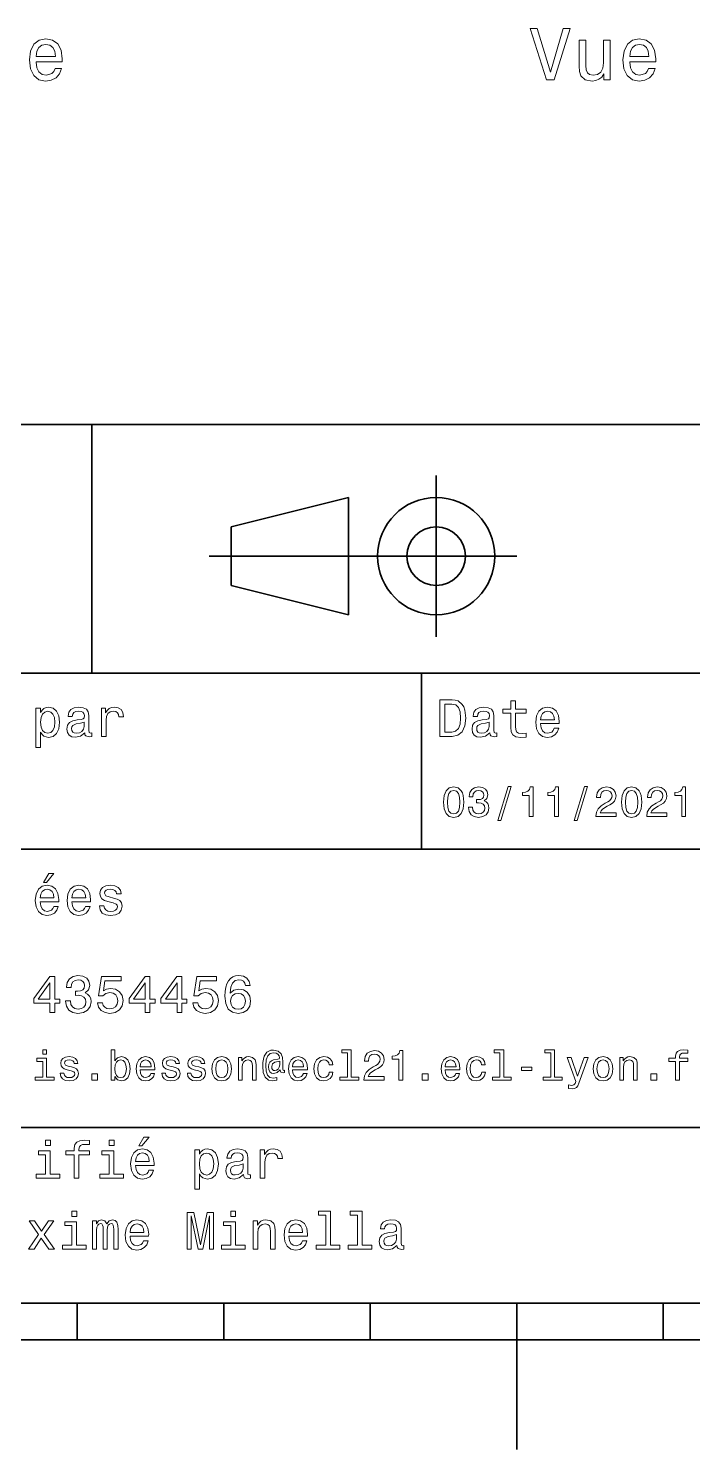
# Model space of a CAD drawing. Extents: x 0 to 297, y 0 to 210.
# Drawn here: x 115.2 to 160.5, y 0 to 97 of the extents above; entities that cross this region are included whole.
import ezdxf

# ---------------------------------------------------------------- set-up
doc = ezdxf.new("R2010")
doc.units = 0

msp = doc.modelspace()

# ---------------------------------------------------------------- linework, layer by layer
at = {"color": 7, "lineweight": 35}
for p, q in [((97, 70), (287, 70)), ((127.5, 61), (148.5, 61)), ((97, 53), (162, 53)), ((97, 41), (162, 41)), ((97, 22), (162, 22)), ((10, 10), (287, 10)), ((97, 10), (287, 10)), ((98.5, 7.5), (198.5, 7.5))]:
    msp.add_line(p, q, dxfattribs=at)
at = {"color": 7, "lineweight": 35, "ltscale": 0.425}
msp.add_line((119.5, 53), (119.5, 70), dxfattribs=at)
at = {"color": 7, "lineweight": 35, "ltscale": 0.275}
msp.add_line((143, 55.5), (143, 66.5), dxfattribs=at)
at = {"color": 7, "lineweight": 35, "ltscale": 0.206155}
for p, q in [((129, 63), (137, 65)), ((137, 57), (129, 59))]:
    msp.add_line(p, q, dxfattribs=at)
at = {"color": 7, "lineweight": 35, "ltscale": 0.2}
msp.add_line((137, 65), (137, 57), dxfattribs=at)
at = {"color": 7, "lineweight": 35, "ltscale": 0.1}
msp.add_line((129, 59), (129, 63), dxfattribs=at)
at = {"color": 7, "lineweight": 35, "ltscale": 0.3}
msp.add_line((142, 41), (142, 53), dxfattribs=at)
at = {"color": 7, "lineweight": 35, "ltscale": 0.0625}
for p, q in [((118.5, 10), (118.5, 7.5)), ((128.5, 10), (128.5, 7.5)), ((138.5, 10), (138.5, 7.5)), ((158.5, 10), (158.5, 7.5))]:
    msp.add_line(p, q, dxfattribs=at)
at = {"color": 7, "lineweight": 35, "ltscale": 0.25}
msp.add_line((148.5, 10), (148.5, 0), dxfattribs=at)
at = {"color": 7, "lineweight": 13}
for points in [[(151.665573, 97.031898), (150.78804, 94.051353), (149.885315, 97.031898), (149.406204, 97.031898), (150.535889, 93.526855), (151.040207, 93.526855), (152.144669, 97.031898)], [(115.690567, 94.752357), (117.465775, 94.752357), (117.470825, 94.959129), (117.390129, 95.539101), (117.168228, 95.972824), (116.815201, 96.235069), (116.346184, 96.330887), (115.887253, 96.230026), (115.534225, 95.947601), (115.307281, 95.48867), (115.226585, 94.883484), (115.302231, 94.263168), (115.529175, 93.809273), (115.877167, 93.526855), (116.331055, 93.431038), (116.724426, 93.496597), (117.047195, 93.668068), (117.284225, 93.940399), (117.420395, 94.303513), (116.981628, 94.303513), (116.890854, 94.101784), (116.759727, 93.950485), (116.386528, 93.829453), (116.09906, 93.884926), (115.882202, 94.06144), (115.740997, 94.3489), (115.690567, 94.737228)], [(154.868011, 96.235069), (154.42421, 96.235069), (154.42421, 94.671669), (154.373779, 94.308556), (154.227524, 94.04631), (154.00058, 93.884926), (153.703033, 93.834496), (153.466003, 93.87484), (153.314697, 93.995872), (153.228973, 94.202644), (153.208801, 94.495155), (153.208801, 96.235069), (152.764984, 96.235069), (152.764984, 94.454811), (152.780121, 94.096741), (152.875946, 93.799187), (153.168457, 93.526855), (153.637466, 93.431038), (153.889633, 93.466339), (154.106491, 93.557114), (154.293091, 93.713455), (154.444382, 93.940399), (154.444382, 93.526855), (154.868011, 93.526855)], [(156.204468, 94.752357), (157.979691, 94.752357), (157.984726, 94.959129), (157.904037, 95.539101), (157.682144, 95.972824), (157.329117, 96.235069), (156.860092, 96.330887), (156.401154, 96.230026), (156.048126, 95.947601), (155.821182, 95.48867), (155.740494, 94.883484), (155.816147, 94.263168), (156.043091, 93.809273), (156.391068, 93.526855), (156.844971, 93.431038), (157.238342, 93.496597), (157.561096, 93.668068), (157.798126, 93.940399), (157.934296, 94.303513), (157.495544, 94.303513), (157.404755, 94.101784), (157.273636, 93.950485), (156.900436, 93.829453), (156.612976, 93.884926), (156.396118, 94.06144), (156.254898, 94.3489), (156.204468, 94.737228)], [(115.690567, 95.125557), (115.746033, 95.473541), (115.882202, 95.730743), (116.088974, 95.887085), (116.361313, 95.942558), (116.628601, 95.887085), (116.835373, 95.730743), (116.961456, 95.473541), (117.006844, 95.125557)], [(156.204468, 95.125557), (156.259949, 95.473541), (156.396118, 95.730743), (156.60289, 95.887085), (156.875229, 95.942558), (157.142517, 95.887085), (157.349289, 95.730743), (157.475372, 95.473541), (157.520752, 95.125557)], [(115.986313, 50.326012), (115.986313, 50.625), (115.669312, 50.625), (115.669312, 47.941284), (115.986313, 47.941284), (115.986313, 48.98595), (116.097984, 48.816643), (116.22406, 48.704971), (116.541069, 48.62212), (116.843658, 48.690563), (117.081413, 48.895893), (117.236313, 49.2201), (117.293945, 49.659584), (117.236313, 50.095463), (117.081413, 50.41967), (116.843658, 50.621399), (116.541069, 50.693443), (116.368156, 50.671829), (116.220459, 50.603386), (116.094383, 50.488113)], [(119.005043, 48.942726), (119.005043, 48.931919), (119.023056, 48.809441), (119.077087, 48.722984), (119.304031, 48.654541), (119.480545, 48.683357), (119.480545, 48.928314), (119.4049, 48.917507), (119.304031, 48.96434), (119.286026, 49.108429), (119.286026, 50.109871), (119.242798, 50.365635), (119.116714, 50.54575), (118.896973, 50.65382), (118.587173, 50.693443), (118.284584, 50.650219), (118.061241, 50.52774), (117.920746, 50.336815), (117.873917, 50.084656), (117.873917, 50.063042), (118.158501, 50.063042), (118.183716, 50.21434), (118.26297, 50.322407), (118.392654, 50.387249), (118.57637, 50.412464), (118.752884, 50.394455), (118.878967, 50.34042), (118.954613, 50.246758), (118.979828, 50.117077), (118.965416, 49.965778), (118.907784, 49.890129), (118.763687, 49.854107), (118.493515, 49.825291), (118.183716, 49.760448), (117.963974, 49.645176), (117.834297, 49.465057), (117.79467, 49.19849), (117.830688, 48.960735), (117.942368, 48.784222), (118.122482, 48.67255), (118.37104, 48.632927), (118.706055, 48.708576)], [(120.143372, 48.690563), (120.460373, 48.690563), (120.460373, 49.796471), (120.492798, 50.063042), (120.590057, 50.253963), (120.748558, 50.369236), (120.961098, 50.408863), (121.119598, 50.383648), (121.238472, 50.3116), (121.310516, 50.189121), (121.335739, 50.023415), (121.656342, 50.023415), (121.613113, 50.315205), (121.49424, 50.524136), (121.296112, 50.650219), (121.02594, 50.693443), (120.842224, 50.664627), (120.683716, 50.592579), (120.543228, 50.4701), (120.431557, 50.304398), (120.431557, 50.625), (120.143372, 50.625)], [(144.080688, 51.190563), (143.248566, 51.190563), (143.248566, 48.690563), (144.080688, 48.690563), (144.473343, 48.769814), (144.765137, 49.011169), (144.945251, 49.40382), (145.010086, 49.940563), (144.952454, 50.488113), (144.880402, 50.70425), (144.779541, 50.877163), (144.487747, 51.111313), (144.296829, 51.168949)], [(144.055481, 50.891571), (144.329254, 50.837536), (144.516571, 50.671829), (144.628235, 50.376442), (144.664261, 49.940563), (144.624634, 49.519093), (144.51297, 49.223705), (144.322052, 49.047192), (144.055481, 48.989555), (143.583572, 48.989555), (143.583572, 50.891571)], [(146.656342, 48.942726), (146.656342, 48.931919), (146.674347, 48.809441), (146.728394, 48.722984), (146.955338, 48.654541), (147.131851, 48.683357), (147.131851, 48.928314), (147.056198, 48.917507), (146.955338, 48.96434), (146.937317, 49.108429), (146.937317, 50.109871), (146.894089, 50.365635), (146.768005, 50.54575), (146.548264, 50.65382), (146.23848, 50.693443), (145.935883, 50.650219), (145.71254, 50.52774), (145.572052, 50.336815), (145.525223, 50.084656), (145.525223, 50.063042), (145.809799, 50.063042), (145.835022, 50.21434), (145.914261, 50.322407), (146.043945, 50.387249), (146.227661, 50.412464), (146.404175, 50.394455), (146.530258, 50.34042), (146.605911, 50.246758), (146.631119, 50.117077), (146.616714, 49.965778), (146.559082, 49.890129), (146.414978, 49.854107), (146.144806, 49.825291), (145.835022, 49.760448), (145.61528, 49.645176), (145.485596, 49.465057), (145.445969, 49.19849), (145.481995, 48.960735), (145.593658, 48.784222), (145.773773, 48.67255), (146.022339, 48.632927), (146.357346, 48.708576)], [(148.100861, 50.289986), (148.100861, 49.320965), (148.122482, 49.007565), (148.223343, 48.791428), (148.425079, 48.665348), (148.767288, 48.62212), (149.141937, 48.640129), (149.141937, 48.913906), (148.868149, 48.892292), (148.619598, 48.921112), (148.486313, 49.011169), (148.42868, 49.162464), (148.417862, 49.375), (148.417862, 50.289986), (149.141937, 50.289986), (149.141937, 50.560158), (148.417862, 50.560158), (148.417862, 51.125721), (148.100861, 51.125721), (148.100861, 50.560158), (147.553314, 50.560158), (147.553314, 50.289986)], [(150.121765, 49.565922), (151.389771, 49.565922), (151.393372, 49.713619), (151.335739, 50.127884), (151.177231, 50.437683), (150.925079, 50.625), (150.590057, 50.693443), (150.262253, 50.621399), (150.010086, 50.41967), (149.847977, 50.091862), (149.790344, 49.659584), (149.844376, 49.216499), (150.006485, 48.892292), (150.255051, 48.690563), (150.579254, 48.62212), (150.860229, 48.668949), (151.090775, 48.791428), (151.260086, 48.98595), (151.357346, 49.245319), (151.043945, 49.245319), (150.979111, 49.101227), (150.885452, 48.993156), (150.618881, 48.9067), (150.413544, 48.946327), (150.258652, 49.072407), (150.157776, 49.27774), (150.121765, 49.555115)], [(116.48703, 48.9067), (116.274498, 48.953533), (116.119598, 49.097622), (116.022339, 49.331772), (115.989914, 49.659584), (116.022339, 49.983791), (116.119598, 50.217941), (116.274498, 50.358429), (116.48703, 50.408863), (116.681557, 50.358429), (116.836456, 50.21434), (116.933716, 49.98019), (116.969742, 49.659584), (116.933716, 49.335377), (116.836456, 49.097622), (116.681557, 48.953533)], [(118.969025, 49.367798), (118.925797, 49.180477), (118.810516, 49.036385), (118.637611, 48.942726), (118.425072, 48.910305), (118.288185, 48.928314), (118.190926, 48.98595), (118.129684, 49.086815), (118.111671, 49.227306), (118.126083, 49.353386), (118.183716, 49.443443), (118.414268, 49.544312), (118.706055, 49.587536), (118.969025, 49.673992)], [(146.620316, 49.367798), (146.577087, 49.180477), (146.461823, 49.036385), (146.28891, 48.942726), (146.07637, 48.910305), (145.939484, 48.928314), (145.842224, 48.98595), (145.780975, 49.086815), (145.76297, 49.227306), (145.777374, 49.353386), (145.835022, 49.443443), (146.065567, 49.544312), (146.357346, 49.587536), (146.620316, 49.673992)], [(150.121765, 49.832493), (150.161377, 50.081055), (150.258652, 50.264771), (150.406342, 50.376442), (150.600861, 50.416069), (150.791794, 50.376442), (150.939484, 50.264771), (151.029541, 50.081055), (151.061966, 49.832493)], [(143.498566, 44.201729), (143.541794, 43.749279), (143.677231, 43.426514), (143.893372, 43.230549), (144.193085, 43.167149), (144.489914, 43.230549), (144.706055, 43.426514), (144.838623, 43.749279), (144.884735, 44.201729), (144.838623, 44.651299), (144.783859, 44.829971), (144.706055, 44.976948), (144.489914, 45.172913), (144.193085, 45.239193), (143.893372, 45.172913), (143.677231, 44.974064), (143.541794, 44.651299)], [(143.775223, 44.201729), (143.798279, 44.550434), (143.870316, 44.801155), (144, 44.948128), (144.193085, 45), (144.383286, 44.948128), (144.51297, 44.801155), (144.585022, 44.550434), (144.608078, 44.201729), (144.585022, 43.850143), (144.51297, 43.599426), (144.383286, 43.45245), (144.193085, 43.403458), (144, 43.45245), (143.870316, 43.599426), (143.798279, 43.850143)], [(145.201736, 43.853027), (145.201736, 43.832855), (145.247849, 43.556198), (145.383286, 43.348705), (145.596542, 43.216141), (145.878967, 43.167149), (146.17868, 43.216141), (146.403458, 43.342941), (146.547562, 43.54467), (146.599426, 43.804035), (146.57637, 43.974064), (146.51297, 44.112392), (146.409225, 44.219021), (146.270905, 44.296829), (146.458221, 44.45245), (146.524506, 44.700291), (146.481277, 44.925072), (146.357361, 45.0951), (146.155624, 45.201729), (145.878967, 45.239193), (145.619598, 45.193085), (145.420761, 45.066284), (145.291077, 44.864555), (145.247849, 44.596542), (145.247849, 44.57637), (145.504333, 44.57637), (145.52739, 44.760807), (145.60231, 44.893372), (145.723343, 44.974064), (145.893372, 45.002884), (146.043228, 44.979828), (146.15274, 44.919308), (146.219025, 44.821327), (146.244965, 44.688763), (146.219025, 44.54755), (146.149857, 44.45245), (146.028824, 44.394814), (145.864563, 44.377522), (145.752167, 44.380405), (145.752167, 44.15274), (145.893372, 44.158501), (146.074936, 44.132565), (146.210373, 44.0634), (146.291077, 43.951008), (146.319885, 43.804035), (146.288193, 43.63689), (146.20462, 43.51297), (146.072052, 43.435158), (145.896255, 43.409222), (145.714706, 43.438042), (145.582138, 43.524498), (145.498566, 43.662827), (145.466858, 43.853027)], [(147.213257, 42.956772), (147.412109, 42.956772), (148.109512, 45.279541), (147.907791, 45.279541)], [(149.345825, 43.224785), (149.608078, 43.224785), (149.608078, 45.239193), (149.412109, 45.239193), (149.360229, 45.0634), (149.256485, 44.945248), (149.097992, 44.876083), (148.878967, 44.853027), (148.878967, 44.648415), (149.345825, 44.648415)], [(151.080688, 43.224785), (151.342941, 43.224785), (151.342941, 45.239193), (151.146973, 45.239193), (151.095108, 45.0634), (150.991364, 44.945248), (150.832855, 44.876083), (150.613831, 44.853027), (150.613831, 44.648415), (151.080688, 44.648415)], [(152.417877, 42.956772), (152.616714, 42.956772), (153.314133, 45.279541), (153.112396, 45.279541)], [(153.899139, 43.224785), (155.273773, 43.224785), (155.273773, 43.472622), (154.187317, 43.472622), (154.247849, 43.60807), (154.351593, 43.720463), (154.671478, 43.925072), (154.841507, 44.011528), (155.031708, 44.135448), (155.167145, 44.279541), (155.244965, 44.44957), (155.273773, 44.642651), (155.224792, 44.884727), (155.08934, 45.074928), (154.881851, 45.195965), (154.613831, 45.239193), (154.337173, 45.190201), (154.126801, 45.054756), (153.991364, 44.838619), (153.945251, 44.553314), (153.945251, 44.51297), (154.207504, 44.51297), (154.207504, 44.536022), (154.233429, 44.731991), (154.311249, 44.876083), (154.435165, 44.9683), (154.599426, 45), (154.766571, 44.971184), (154.890488, 44.899136), (154.971191, 44.786743), (155, 44.645535), (154.979828, 44.51297), (154.925079, 44.400578), (154.832855, 44.302593), (154.706055, 44.216141), (154.536026, 44.12392), (154.253601, 43.945248), (154.054764, 43.755043), (153.9366, 43.524498), (153.899139, 43.233429)], [(155.642654, 44.201729), (155.685883, 43.749279), (155.821335, 43.426514), (156.037476, 43.230549), (156.337173, 43.167149), (156.634003, 43.230549), (156.850143, 43.426514), (156.982712, 43.749279), (157.028824, 44.201729), (156.982712, 44.651299), (156.927963, 44.829971), (156.850143, 44.976948), (156.634003, 45.172913), (156.337173, 45.239193), (156.037476, 45.172913), (155.821335, 44.974064), (155.685883, 44.651299)], [(155.919312, 44.201729), (155.942368, 44.550434), (156.01442, 44.801155), (156.144104, 44.948128), (156.337173, 45), (156.527374, 44.948128), (156.657059, 44.801155), (156.729111, 44.550434), (156.752167, 44.201729), (156.729111, 43.850143), (156.657059, 43.599426), (156.527374, 43.45245), (156.337173, 43.403458), (156.144104, 43.45245), (156.01442, 43.599426), (155.942368, 43.850143)], [(157.368881, 43.224785), (158.743515, 43.224785), (158.743515, 43.472622), (157.657059, 43.472622), (157.71759, 43.60807), (157.821335, 43.720463), (158.14122, 43.925072), (158.311249, 44.011528), (158.50145, 44.135448), (158.636887, 44.279541), (158.714706, 44.44957), (158.743515, 44.642651), (158.694534, 44.884727), (158.559082, 45.074928), (158.351593, 45.195965), (158.083572, 45.239193), (157.806915, 45.190201), (157.596542, 45.054756), (157.461105, 44.838619), (157.414993, 44.553314), (157.414993, 44.51297), (157.677231, 44.51297), (157.677231, 44.536022), (157.703171, 44.731991), (157.780991, 44.876083), (157.904907, 44.9683), (158.069168, 45), (158.236313, 44.971184), (158.360229, 44.899136), (158.440918, 44.786743), (158.469742, 44.645535), (158.44957, 44.51297), (158.394821, 44.400578), (158.302597, 44.302593), (158.175797, 44.216141), (158.005768, 44.12392), (157.723343, 43.945248), (157.524506, 43.755043), (157.406342, 43.524498), (157.368881, 43.233429)], [(159.755051, 43.224785), (160.017288, 43.224785), (160.017288, 45.239193), (159.821335, 45.239193), (159.769455, 45.0634), (159.66571, 44.945248), (159.507202, 44.876083), (159.288193, 44.853027), (159.288193, 44.648415), (159.755051, 44.648415)], [(116.184441, 38.728386), (116.396973, 38.728386), (116.897697, 39.340778), (116.54467, 39.340778)], [(115.964699, 37.406338), (117.232712, 37.406338), (117.236313, 37.554035), (117.178673, 37.9683), (117.020172, 38.278099), (116.768013, 38.465416), (116.432999, 38.533859), (116.105186, 38.461815), (115.853027, 38.260086), (115.690918, 37.932278), (115.633286, 37.5), (115.687317, 37.056915), (115.849426, 36.732708), (116.097984, 36.530979), (116.422188, 36.462536), (116.703171, 36.509365), (116.933716, 36.631844), (117.103027, 36.826366), (117.200287, 37.085735), (116.886887, 37.085735), (116.822044, 36.941643), (116.728386, 36.833572), (116.461815, 36.747116), (116.256485, 36.786743), (116.101585, 36.912823), (116.000717, 37.118156), (115.964699, 37.395531)], [(115.964699, 37.672909), (116.004318, 37.921471), (116.101585, 38.105186), (116.249283, 38.216858), (116.443802, 38.256485), (116.634727, 38.216858), (116.782425, 38.105186), (116.872482, 37.921471), (116.9049, 37.672909)], [(118.133286, 37.406338), (119.401299, 37.406338), (119.4049, 37.554035), (119.34726, 37.9683), (119.188766, 38.278099), (118.9366, 38.465416), (118.601585, 38.533859), (118.273773, 38.461815), (118.021614, 38.260086), (117.859512, 37.932278), (117.801872, 37.5), (117.855911, 37.056915), (118.018013, 36.732708), (118.266571, 36.530979), (118.590775, 36.462536), (118.871758, 36.509365), (119.10231, 36.631844), (119.271614, 36.826366), (119.368881, 37.085735), (119.055481, 37.085735), (118.990631, 36.941643), (118.896973, 36.833572), (118.630402, 36.747116), (118.425072, 36.786743), (118.270172, 36.912823), (118.169312, 37.118156), (118.133286, 37.395531)], [(118.133286, 37.672909), (118.172913, 37.921471), (118.270172, 38.105186), (118.41787, 38.216858), (118.612396, 38.256485), (118.803314, 38.216858), (118.951012, 38.105186), (119.041069, 37.921471), (119.073486, 37.672909)], [(120.971901, 37.658501), (120.66571, 37.730545), (120.438766, 37.8134), (120.363113, 37.982708), (120.384727, 38.101585), (120.460373, 38.188038), (120.582855, 38.242073), (120.759369, 38.263687), (120.92868, 38.242073), (121.061966, 38.177231), (121.148415, 38.079971), (121.184441, 37.950287), (121.49424, 37.950287), (121.49424, 37.957493), (121.440201, 38.191643), (121.292511, 38.375359), (121.061966, 38.490635), (120.759369, 38.533859), (120.453171, 38.490635), (120.229828, 38.371758), (120.08934, 38.195244), (120.046112, 37.971901), (120.078529, 37.755764), (120.179398, 37.604465), (120.3451, 37.496399), (120.586456, 37.42075), (120.939484, 37.334293), (121.155624, 37.244236), (121.213257, 37.172188), (121.234871, 37.064121), (121.202454, 36.930836), (121.115997, 36.829971), (120.97551, 36.765129), (120.788185, 36.743515), (120.590057, 36.765129), (120.445969, 36.840778), (120.348709, 36.963257), (120.309082, 37.132565), (120.002884, 37.132565), (120.053314, 36.844379), (120.201012, 36.635445), (120.435158, 36.509365), (120.759369, 36.462536), (121.097984, 36.509365), (121.346542, 36.635445), (121.497841, 36.837173), (121.551872, 37.100143), (121.512253, 37.327087), (121.400574, 37.481987), (121.216858, 37.582851)], [(116.631126, 29.850143), (116.95533, 29.850143), (116.95533, 30.46974), (117.311958, 30.46974), (117.311958, 30.757925), (116.95533, 30.757925), (116.95533, 32.296108), (116.627518, 32.296108), (115.532425, 30.786743), (115.532425, 30.46974), (116.631126, 30.46974)], [(117.693802, 30.635447), (117.693802, 30.610229), (117.751442, 30.264408), (117.920746, 30.005043), (118.187317, 29.839336), (118.540344, 29.778097), (118.914986, 29.839336), (119.195969, 29.997837), (119.376083, 30.25), (119.440926, 30.574207), (119.412109, 30.786743), (119.332855, 30.959654), (119.203171, 31.092939), (119.030258, 31.190201), (119.264412, 31.384726), (119.34726, 31.694523), (119.293228, 31.975504), (119.138329, 32.188038), (118.886169, 32.321323), (118.540344, 32.368156), (118.216141, 32.310516), (117.967583, 32.152016), (117.805481, 31.899855), (117.751442, 31.56484), (117.751442, 31.539625), (118.072044, 31.539625), (118.100868, 31.770172), (118.194527, 31.935879), (118.345825, 32.036743), (118.558357, 32.072765), (118.745682, 32.043949), (118.882568, 31.9683), (118.965416, 31.845821), (118.997841, 31.680115), (118.965416, 31.503601), (118.878967, 31.384726), (118.727669, 31.312679), (118.522339, 31.291065), (118.381844, 31.294668), (118.381844, 31.010086), (118.558357, 31.01729), (118.785301, 30.984869), (118.954613, 30.898415), (119.055481, 30.757925), (119.091499, 30.574207), (119.051872, 30.365273), (118.947403, 30.210375), (118.7817, 30.113111), (118.561958, 30.08069), (118.335014, 30.116714), (118.169312, 30.224783), (118.064842, 30.397694), (118.025215, 30.635447)], [(119.876801, 30.502161), (119.956055, 30.206772), (120.132568, 29.976225), (120.391937, 29.832132), (120.723343, 29.778097), (121.087173, 29.842939), (121.371758, 30.019451), (121.551872, 30.300432), (121.620316, 30.660662), (121.559082, 30.995676), (121.386169, 31.258644), (121.115997, 31.427954), (120.766571, 31.489193), (120.496399, 31.445965), (120.287468, 31.327089), (120.388329, 32.000721), (121.483429, 32.000721), (121.483429, 32.296108), (120.146973, 32.296108), (119.948853, 30.970461), (120.23703, 30.970461), (120.445969, 31.139769), (120.71254, 31.201008), (120.943085, 31.161383), (121.119598, 31.046108), (121.23127, 30.869596), (121.270897, 30.642651), (121.23127, 30.415705), (121.115997, 30.239193), (120.939484, 30.127522), (120.71254, 30.087896), (120.521614, 30.113111), (120.373917, 30.195965), (120.265854, 30.325647), (120.211815, 30.502161)], [(123.136887, 29.850143), (123.461098, 29.850143), (123.461098, 30.46974), (123.817726, 30.46974), (123.817726, 30.757925), (123.461098, 30.757925), (123.461098, 32.296108), (123.133286, 32.296108), (122.038185, 30.786743), (122.038185, 30.46974), (123.136887, 30.46974)], [(125.305481, 29.850143), (125.629684, 29.850143), (125.629684, 30.46974), (125.986313, 30.46974), (125.986313, 30.757925), (125.629684, 30.757925), (125.629684, 32.296108), (125.30188, 32.296108), (124.206772, 30.786743), (124.206772, 30.46974), (125.305481, 30.46974)], [(126.382568, 30.502161), (126.461823, 30.206772), (126.638336, 29.976225), (126.897697, 29.832132), (127.229111, 29.778097), (127.592941, 29.842939), (127.877525, 30.019451), (128.057648, 30.300432), (128.126083, 30.660662), (128.06485, 30.995676), (127.891937, 31.258644), (127.621765, 31.427954), (127.272339, 31.489193), (127.002167, 31.445965), (126.793228, 31.327089), (126.894096, 32.000721), (127.989197, 32.000721), (127.989197, 32.296108), (126.65274, 32.296108), (126.454613, 30.970461), (126.742798, 30.970461), (126.951736, 31.139769), (127.218307, 31.201008), (127.448853, 31.161383), (127.625366, 31.046108), (127.737038, 30.869596), (127.776657, 30.642651), (127.737038, 30.415705), (127.621765, 30.239193), (127.445251, 30.127522), (127.218307, 30.087896), (127.027382, 30.113111), (126.879684, 30.195965), (126.771622, 30.325647), (126.717583, 30.502161)], [(130.309082, 31.676512), (130.240631, 31.9683), (130.082138, 32.184437), (129.837189, 32.321323), (129.520172, 32.368156), (129.307648, 32.342937), (129.123932, 32.274494), (128.961823, 32.162823), (128.824936, 32.004322), (128.716858, 31.806194), (128.637619, 31.56484), (128.587189, 31.280258), (128.572769, 30.959654), (128.630402, 30.448126), (128.806915, 30.077089), (129.091507, 29.853746), (129.48056, 29.778097), (129.829971, 29.842939), (130.096542, 30.012247), (130.269455, 30.278818), (130.330688, 30.617435), (130.269455, 30.959654), (130.10376, 31.222622), (129.847992, 31.388329), (129.530991, 31.445965), (129.188766, 31.373919), (128.932999, 31.168587), (128.98703, 31.56484), (129.10231, 31.849422), (129.278824, 32.01873), (129.523773, 32.076366), (129.703888, 32.04755), (129.84079, 31.971901), (129.930847, 31.845821), (129.977676, 31.676512)], [(115.835014, 30.757925), (116.631126, 31.878241), (116.631126, 30.757925)], [(122.340782, 30.757925), (123.136887, 31.878241), (123.136887, 30.757925)], [(124.509369, 30.757925), (125.305481, 31.878241), (125.305481, 30.757925)], [(129.981277, 30.613832), (129.94165, 30.386887), (129.84079, 30.213976), (129.67868, 30.098703), (129.476944, 30.062679), (129.26442, 30.098703), (129.10231, 30.210375), (128.997849, 30.383286), (128.965424, 30.610229), (129.00145, 30.833572), (129.10231, 31.002882), (129.268021, 31.11095), (129.491364, 31.150576), (129.685883, 31.11095), (129.84079, 31.006483), (129.94165, 30.837175)], [(116.403458, 27.293949), (116.135445, 27.293949), (116.135445, 27.005764), (116.403458, 27.005764)], [(121.0634, 25.463978), (121.250717, 25.242075), (121.507202, 25.170031), (121.749283, 25.224785), (121.942368, 25.38905), (122.0634, 25.651299), (122.109512, 26), (122.0634, 26.348703), (121.939484, 26.60807), (121.749283, 26.769453), (121.507202, 26.827091), (121.253601, 26.752163), (121.149857, 26.659943), (121.0634, 26.536024), (121.0634, 27.293949), (120.809799, 27.293949), (120.809799, 25.224785), (121.0634, 25.224785)], [(132.648422, 25.734871), (132.648422, 25.902018), (132.60231, 25.893373), (132.547546, 25.913546), (132.530258, 25.974064), (132.530258, 26.446688), (132.507202, 26.780981), (132.414993, 27.02882), (132.198853, 27.213257), (131.896255, 27.279539), (131.720459, 27.262249), (131.570618, 27.210375), (131.440918, 27.12392), (131.337189, 27.002882), (131.256485, 26.850145), (131.198853, 26.662825), (131.164276, 26.438042), (131.15274, 26.184439), (131.193085, 25.737753), (131.322769, 25.42075), (131.53891, 25.230549), (131.84726, 25.170031), (132.129684, 25.216139), (132.129684, 25.406342), (131.881851, 25.360231), (131.642654, 25.409224), (131.484161, 25.567724), (131.397705, 25.835735), (131.371765, 26.224785), (131.400574, 26.605188), (131.498566, 26.876081), (131.657059, 27.040346), (131.887604, 27.095102), (132.0634, 27.063402), (132.193085, 26.988474), (132.273773, 26.876081), (132.302597, 26.746399), (132.270905, 26.682999), (132.184448, 26.654179), (131.902023, 26.610952), (131.746399, 26.547552), (131.634003, 26.449568), (131.567719, 26.314121), (131.547546, 26.135448), (131.573486, 25.942364), (131.645538, 25.798271), (131.763687, 25.708935), (131.919312, 25.680117), (132.146973, 25.740635), (132.340057, 25.930836), (132.340057, 25.913546), (132.386169, 25.760807), (132.544678, 25.714699)], [(136.942368, 27.080692), (136.942368, 25.438042), (136.420746, 25.438042), (136.420746, 25.224785), (137.714706, 25.224785), (137.714706, 25.438042), (137.195969, 25.438042), (137.195969, 27.293949), (136.544678, 27.293949), (136.544678, 27.080692)], [(138.066284, 25.224785), (139.440933, 25.224785), (139.440933, 25.472624), (138.354477, 25.472624), (138.414993, 25.60807), (138.518738, 25.720463), (138.838623, 25.925074), (139.008652, 26.011528), (139.198853, 26.135448), (139.334305, 26.279539), (139.412109, 26.449568), (139.440933, 26.642653), (139.391937, 26.884727), (139.256485, 27.074928), (139.048996, 27.195967), (138.780991, 27.239193), (138.504333, 27.190203), (138.293945, 27.054756), (138.158508, 26.838617), (138.112396, 26.553314), (138.112396, 26.51297), (138.374649, 26.51297), (138.374649, 26.536024), (138.400574, 26.731989), (138.478394, 26.876081), (138.60231, 26.9683), (138.766571, 27), (138.933716, 26.971182), (139.057648, 26.899136), (139.138336, 26.786745), (139.167145, 26.645535), (139.146973, 26.51297), (139.092224, 26.400578), (139, 26.302595), (138.873199, 26.216139), (138.703171, 26.12392), (138.420746, 25.945246), (138.221909, 25.755045), (138.10376, 25.524496), (138.066284, 25.233431)], [(140.452454, 25.224785), (140.714706, 25.224785), (140.714706, 27.239193), (140.518738, 27.239193), (140.466858, 27.063402), (140.363113, 26.945246), (140.20462, 26.876081), (139.985596, 26.853027), (139.985596, 26.648417), (140.452454, 26.648417)], [(147.351593, 27.080692), (147.351593, 25.438042), (146.829987, 25.438042), (146.829987, 25.224785), (148.123932, 25.224785), (148.123932, 25.438042), (147.605194, 25.438042), (147.605194, 27.293949), (146.953903, 27.293949), (146.953903, 27.080692)], [(150.821335, 27.080692), (150.821335, 25.438042), (150.299713, 25.438042), (150.299713, 25.224785), (151.593674, 25.224785), (151.593674, 25.438042), (151.074936, 25.438042), (151.074936, 27.293949), (150.423645, 27.293949), (150.423645, 27.080692)], [(159.342957, 26.504324), (159.342957, 25.224785), (159.596558, 25.224785), (159.596558, 26.504324), (160.172928, 26.504324), (160.172928, 26.720463), (159.596558, 26.720463), (159.596558, 26.815563), (159.61673, 26.930836), (159.683014, 27.008646), (159.79541, 27.054756), (159.956787, 27.072046), (160.172928, 27.06052), (160.172928, 27.279539), (159.899139, 27.293949), (159.651306, 27.268013), (159.478394, 27.190203), (159.374649, 27.054756), (159.342957, 26.861671), (159.342957, 26.720463), (158.878967, 26.720463), (158.878967, 26.504324)], [(116.394814, 25.438042), (116.394814, 26.720463), (115.743515, 26.720463), (115.743515, 26.504324), (116.141205, 26.504324), (116.141205, 25.438042), (115.622475, 25.438042), (115.622475, 25.224785), (116.919304, 25.224785), (116.919304, 25.438042)], [(118.112389, 26.126802), (117.867432, 26.184439), (117.685883, 26.250721), (117.625359, 26.386168), (117.642654, 26.48127), (117.703171, 26.550434), (117.801147, 26.59366), (117.94236, 26.610952), (118.077805, 26.59366), (118.184433, 26.541788), (118.253601, 26.463978), (118.282417, 26.360231), (118.530258, 26.360231), (118.530258, 26.365995), (118.48703, 26.553314), (118.368874, 26.700289), (118.184433, 26.792507), (117.94236, 26.827091), (117.697403, 26.792507), (117.51873, 26.697407), (117.406342, 26.556196), (117.371758, 26.377523), (117.39769, 26.204613), (117.478386, 26.083574), (117.610947, 25.99712), (117.804031, 25.9366), (118.086456, 25.867435), (118.259369, 25.795389), (118.305473, 25.737753), (118.322769, 25.651299), (118.296829, 25.54467), (118.227661, 25.463978), (118.115273, 25.412106), (117.965416, 25.394814), (117.806915, 25.412106), (117.691643, 25.472624), (117.613831, 25.570606), (117.58213, 25.706053), (117.337173, 25.706053), (117.377518, 25.475506), (117.495674, 25.308359), (117.682999, 25.207495), (117.94236, 25.170031), (118.213257, 25.207495), (118.412102, 25.308359), (118.533142, 25.469742), (118.57637, 25.680117), (118.54467, 25.861673), (118.45533, 25.985592), (118.308357, 26.066284)], [(121.850143, 26), (121.821327, 25.740635), (121.743515, 25.550434), (121.619598, 25.43516), (121.463974, 25.397696), (121.293945, 25.43516), (121.170029, 25.550434), (121.092216, 25.737753), (121.066284, 26), (121.092216, 26.259367), (121.170029, 26.446688), (121.293945, 26.559078), (121.463974, 26.599424), (121.619598, 26.559078), (121.743515, 26.443806), (121.821327, 26.256485)], [(122.780983, 25.925074), (123.795387, 25.925074), (123.798271, 26.043228), (123.752167, 26.374641), (123.625359, 26.622478), (123.42363, 26.772335), (123.155624, 26.827091), (122.893372, 26.769453), (122.691643, 26.60807), (122.561958, 26.345821), (122.515854, 26), (122.559082, 25.645535), (122.688759, 25.386168), (122.887611, 25.224785), (123.146973, 25.170031), (123.371758, 25.207495), (123.556198, 25.305477), (123.691643, 25.461096), (123.769455, 25.668589), (123.51873, 25.668589), (123.466858, 25.553314), (123.39193, 25.46686), (123.178673, 25.397696), (123.014412, 25.429396), (122.890488, 25.53026), (122.809799, 25.694525), (122.780983, 25.916428)], [(122.780983, 26.138329), (122.812683, 26.337177), (122.890488, 26.48415), (123.008644, 26.573488), (123.164268, 26.605188), (123.317001, 26.573488), (123.435158, 26.48415), (123.507202, 26.337177), (123.533142, 26.138329)], [(125.051872, 26.126802), (124.806915, 26.184439), (124.625366, 26.250721), (124.564842, 26.386168), (124.582138, 26.48127), (124.642654, 26.550434), (124.740631, 26.59366), (124.881844, 26.610952), (125.017288, 26.59366), (125.123917, 26.541788), (125.193085, 26.463978), (125.221901, 26.360231), (125.469742, 26.360231), (125.469742, 26.365995), (125.426514, 26.553314), (125.308357, 26.700289), (125.123917, 26.792507), (124.881844, 26.827091), (124.636887, 26.792507), (124.458214, 26.697407), (124.345825, 26.556196), (124.311241, 26.377523), (124.337173, 26.204613), (124.41787, 26.083574), (124.55043, 25.99712), (124.743515, 25.9366), (125.02594, 25.867435), (125.198853, 25.795389), (125.244957, 25.737753), (125.262253, 25.651299), (125.236313, 25.54467), (125.167145, 25.463978), (125.054756, 25.412106), (124.9049, 25.394814), (124.746399, 25.412106), (124.631126, 25.472624), (124.553314, 25.570606), (124.521614, 25.706053), (124.276657, 25.706053), (124.317001, 25.475506), (124.435158, 25.308359), (124.622482, 25.207495), (124.881844, 25.170031), (125.15274, 25.207495), (125.351585, 25.308359), (125.472626, 25.469742), (125.515854, 25.680117), (125.484154, 25.861673), (125.394814, 25.985592), (125.247841, 26.066284)], [(126.786743, 26.126802), (126.541786, 26.184439), (126.360229, 26.250721), (126.299713, 26.386168), (126.317001, 26.48127), (126.377525, 26.550434), (126.47551, 26.59366), (126.616714, 26.610952), (126.752167, 26.59366), (126.858795, 26.541788), (126.927956, 26.463978), (126.956772, 26.360231), (127.204613, 26.360231), (127.204613, 26.365995), (127.161385, 26.553314), (127.043228, 26.700289), (126.858795, 26.792507), (126.616714, 26.827091), (126.371758, 26.792507), (126.193085, 26.697407), (126.080696, 26.556196), (126.046112, 26.377523), (126.072052, 26.204613), (126.15274, 26.083574), (126.285309, 25.99712), (126.478386, 25.9366), (126.760811, 25.867435), (126.933716, 25.795389), (126.979828, 25.737753), (126.997116, 25.651299), (126.971184, 25.54467), (126.902023, 25.463978), (126.789627, 25.412106), (126.639771, 25.394814), (126.48127, 25.412106), (126.365997, 25.472624), (126.288185, 25.570606), (126.256485, 25.706053), (126.011528, 25.706053), (126.051872, 25.475506), (126.170029, 25.308359), (126.357353, 25.207495), (126.616714, 25.170031), (126.887611, 25.207495), (127.086456, 25.308359), (127.207497, 25.469742), (127.250725, 25.680117), (127.219025, 25.861673), (127.129684, 25.985592), (126.982712, 26.066284)], [(127.688766, 25.99712), (127.734871, 25.645535), (127.867439, 25.386168), (128.07782, 25.224785), (128.360229, 25.170031), (128.639771, 25.224785), (128.850143, 25.383286), (128.982712, 25.642653), (129.031708, 25.99712), (128.982712, 26.348703), (128.850143, 26.610952), (128.639771, 26.769453), (128.360229, 26.827091), (128.07782, 26.769453), (127.867439, 26.60807), (127.734871, 26.348703)], [(127.948128, 26), (127.974068, 26.259367), (128.054764, 26.446688), (128.184448, 26.56196), (128.360229, 26.602306), (128.533142, 26.56196), (128.662827, 26.449568), (128.743515, 26.259367), (128.772339, 26), (128.743515, 25.737753), (128.662827, 25.547552), (128.533142, 25.432278), (128.360229, 25.394814), (128.184448, 25.432278), (128.054764, 25.547552), (127.974068, 25.737753)], [(129.498566, 25.224785), (129.752167, 25.224785), (129.752167, 26.118156), (129.778107, 26.322767), (129.861679, 26.472624), (129.991364, 26.564842), (130.164276, 26.599424), (130.302597, 26.570606), (130.389053, 26.492796), (130.432281, 26.363113), (130.446686, 26.190203), (130.446686, 25.224785), (130.700287, 25.224785), (130.700287, 26.242077), (130.688766, 26.446688), (130.636887, 26.616716), (130.466858, 26.772335), (130.201736, 26.827091), (130.054764, 26.806917), (129.930847, 26.752163), (129.824219, 26.659943), (129.740631, 26.536024), (129.740631, 26.772335), (129.498566, 26.772335)], [(132.314117, 26.279539), (132.285309, 26.100866), (132.213257, 25.974064), (132.103745, 25.896255), (131.97406, 25.873199), (131.884735, 25.887609), (131.821335, 25.939482), (131.780975, 26.025938), (131.769455, 26.146975), (131.818451, 26.345821), (131.985596, 26.449568), (132.314117, 26.53026)], [(133.190201, 25.925074), (134.20462, 25.925074), (134.207489, 26.043228), (134.161392, 26.374641), (134.034592, 26.622478), (133.832855, 26.772335), (133.56485, 26.827091), (133.302597, 26.769453), (133.100861, 26.60807), (132.971191, 26.345821), (132.925079, 26), (132.968307, 25.645535), (133.097992, 25.386168), (133.296829, 25.224785), (133.556198, 25.170031), (133.780975, 25.207495), (133.965424, 25.305477), (134.100861, 25.461096), (134.17868, 25.668589), (133.927963, 25.668589), (133.876083, 25.553314), (133.801147, 25.46686), (133.587906, 25.397696), (133.42363, 25.429396), (133.299713, 25.53026), (133.219025, 25.694525), (133.190201, 25.916428)], [(133.190201, 26.138329), (133.221909, 26.337177), (133.299713, 26.48415), (133.417877, 26.573488), (133.573486, 26.605188), (133.726227, 26.573488), (133.844391, 26.48415), (133.916428, 26.337177), (133.942368, 26.138329)], [(135.688766, 26.259367), (135.939484, 26.259367), (135.887604, 26.489914), (135.763702, 26.671471), (135.570618, 26.783863), (135.319885, 26.827091), (135.043228, 26.769453), (134.832855, 26.60807), (134.700287, 26.345821), (134.654175, 25.994238), (134.697418, 25.645535), (134.827087, 25.386168), (135.031708, 25.224785), (135.311249, 25.170031), (135.559082, 25.213257), (135.752167, 25.334295), (135.884735, 25.524496), (135.942368, 25.778099), (135.700287, 25.778099), (135.657074, 25.616716), (135.57637, 25.495678), (135.461105, 25.42075), (135.319885, 25.397696), (135.144104, 25.43516), (135.017303, 25.550434), (134.939484, 25.737753), (134.913544, 26.002882), (134.939484, 26.262249), (135.020172, 26.449568), (135.149857, 26.564842), (135.319885, 26.605188), (135.469742, 26.579252), (135.582138, 26.51297), (135.657074, 26.40346)], [(143.599426, 25.925074), (144.613846, 25.925074), (144.61673, 26.043228), (144.570618, 26.374641), (144.443817, 26.622478), (144.242081, 26.772335), (143.974075, 26.827091), (143.711823, 26.769453), (143.510101, 26.60807), (143.380417, 26.345821), (143.334305, 26), (143.377533, 25.645535), (143.507217, 25.386168), (143.706055, 25.224785), (143.965424, 25.170031), (144.190216, 25.207495), (144.374649, 25.305477), (144.510101, 25.461096), (144.587906, 25.668589), (144.337189, 25.668589), (144.285309, 25.553314), (144.210388, 25.46686), (143.997131, 25.397696), (143.832855, 25.429396), (143.708939, 25.53026), (143.62825, 25.694525), (143.599426, 25.916428)], [(143.599426, 26.138329), (143.631134, 26.337177), (143.708939, 26.48415), (143.827103, 26.573488), (143.982712, 26.605188), (144.135452, 26.573488), (144.253601, 26.48415), (144.325653, 26.337177), (144.351593, 26.138329)], [(146.097992, 26.259367), (146.348709, 26.259367), (146.296844, 26.489914), (146.172913, 26.671471), (145.979828, 26.783863), (145.729111, 26.827091), (145.452454, 26.769453), (145.242081, 26.60807), (145.109528, 26.345821), (145.063416, 25.994238), (145.106628, 25.645535), (145.236328, 25.386168), (145.440933, 25.224785), (145.720474, 25.170031), (145.968307, 25.213257), (146.161392, 25.334295), (146.293961, 25.524496), (146.351593, 25.778099), (146.109528, 25.778099), (146.066284, 25.616716), (145.985596, 25.495678), (145.870331, 25.42075), (145.729111, 25.397696), (145.553314, 25.43516), (145.426514, 25.550434), (145.348709, 25.737753), (145.322784, 26.002882), (145.348709, 26.262249), (145.429398, 26.449568), (145.559082, 26.564842), (145.729111, 26.605188), (145.878967, 26.579252), (145.991364, 26.51297), (146.066284, 26.40346)], [(153.092224, 26.772335), (152.648422, 25.49856), (152.213272, 26.772335), (151.936615, 26.772335), (152.524506, 25.13833), (152.472626, 24.994238), (152.391937, 24.896255), (152.2565, 24.864553), (152.023071, 24.893373), (152.023071, 24.648417), (152.268021, 24.62536), (152.443817, 24.648417), (152.567734, 24.720463), (152.657074, 24.844381), (152.734879, 25.025938), (153.363129, 26.772335)], [(153.711823, 25.99712), (153.757935, 25.645535), (153.890503, 25.386168), (154.100876, 25.224785), (154.383301, 25.170031), (154.662842, 25.224785), (154.873215, 25.383286), (155.005768, 25.642653), (155.054764, 25.99712), (155.005768, 26.348703), (154.873215, 26.610952), (154.662842, 26.769453), (154.383301, 26.827091), (154.100876, 26.769453), (153.890503, 26.60807), (153.757935, 26.348703)], [(153.971191, 26), (153.997131, 26.259367), (154.07782, 26.446688), (154.207504, 26.56196), (154.383301, 26.602306), (154.556213, 26.56196), (154.685883, 26.449568), (154.766586, 26.259367), (154.795395, 26), (154.766586, 25.737753), (154.685883, 25.547552), (154.556213, 25.432278), (154.383301, 25.394814), (154.207504, 25.432278), (154.07782, 25.547552), (153.997131, 25.737753)], [(155.521622, 25.224785), (155.775223, 25.224785), (155.775223, 26.118156), (155.801163, 26.322767), (155.884735, 26.472624), (156.01442, 26.564842), (156.187332, 26.599424), (156.325653, 26.570606), (156.412109, 26.492796), (156.455353, 26.363113), (156.469757, 26.190203), (156.469757, 25.224785), (156.723358, 25.224785), (156.723358, 26.242077), (156.711823, 26.446688), (156.659958, 26.616716), (156.489929, 26.772335), (156.224792, 26.827091), (156.07782, 26.806917), (155.953903, 26.752163), (155.847275, 26.659943), (155.763702, 26.536024), (155.763702, 26.772335), (155.521622, 26.772335)], [(119.48703, 25.224785), (119.884727, 25.224785), (119.884727, 25.654181), (119.48703, 25.654181)], [(142.040344, 25.224785), (142.438049, 25.224785), (142.438049, 25.654181), (142.040344, 25.654181)], [(148.829987, 25.884727), (149.52739, 25.884727), (149.52739, 26.112392), (148.829987, 26.112392)], [(157.65419, 25.224785), (158.05188, 25.224785), (158.05188, 25.654181), (157.65419, 25.654181)], [(116.656342, 18.79755), (116.656342, 20.400576), (115.842216, 20.400576), (115.842216, 20.130404), (116.33934, 20.130404), (116.33934, 18.79755), (115.690918, 18.79755), (115.690918, 18.530979), (117.311958, 18.530979), (117.311958, 18.79755)], [(116.667145, 21.117435), (116.33213, 21.117435), (116.33213, 20.757204), (116.667145, 20.757204)], [(118.295387, 20.130404), (118.295387, 18.530979), (118.612396, 18.530979), (118.612396, 20.130404), (119.332855, 20.130404), (119.332855, 20.400576), (118.612396, 20.400576), (118.612396, 20.519451), (118.637611, 20.663544), (118.720459, 20.760807), (118.860954, 20.818443), (119.062683, 20.840057), (119.332855, 20.825647), (119.332855, 21.099422), (118.990631, 21.117435), (118.680832, 21.085014), (118.464699, 20.987751), (118.335014, 20.818443), (118.295387, 20.577089), (118.295387, 20.400576), (117.715424, 20.400576), (117.715424, 20.130404)], [(120.993515, 18.79755), (120.993515, 20.400576), (120.179398, 20.400576), (120.179398, 20.130404), (120.676514, 20.130404), (120.676514, 18.79755), (120.028099, 18.79755), (120.028099, 18.530979), (121.649139, 18.530979), (121.649139, 18.79755)], [(121.004326, 21.117435), (120.669312, 21.117435), (120.669312, 20.757204), (121.004326, 20.757204)], [(122.470459, 19.40634), (123.73848, 19.40634), (123.742081, 19.554033), (123.684441, 19.9683), (123.52594, 20.278097), (123.273773, 20.465418), (122.938766, 20.533861), (122.610954, 20.461815), (122.358795, 20.260086), (122.196686, 19.932276), (122.139053, 19.5), (122.193085, 19.056915), (122.355194, 18.732708), (122.603745, 18.530979), (122.927956, 18.462536), (123.208939, 18.509365), (123.439484, 18.631844), (123.608795, 18.826368), (123.706055, 19.085733), (123.392654, 19.085733), (123.327812, 18.941643), (123.234154, 18.833572), (122.967583, 18.747118), (122.762253, 18.786743), (122.607353, 18.912823), (122.506485, 19.118155), (122.470459, 19.395533)], [(122.690201, 20.728386), (122.90274, 20.728386), (123.403458, 21.340778), (123.05043, 21.340778)], [(126.829254, 20.166426), (126.829254, 20.465418), (126.512253, 20.465418), (126.512253, 17.7817), (126.829254, 17.7817), (126.829254, 18.826368), (126.940926, 18.657061), (127.067009, 18.545389), (127.38401, 18.462536), (127.6866, 18.530979), (127.924355, 18.736311), (128.079254, 19.060518), (128.136887, 19.5), (128.079254, 19.935879), (127.924355, 20.260086), (127.6866, 20.461815), (127.38401, 20.533861), (127.211098, 20.512247), (127.0634, 20.443804), (126.937325, 20.328529)], [(129.847992, 18.78314), (129.847992, 18.772333), (129.865997, 18.649855), (129.920029, 18.5634), (130.146973, 18.494957), (130.323486, 18.523775), (130.323486, 18.768732), (130.247849, 18.757925), (130.146973, 18.804754), (130.128967, 18.948847), (130.128967, 19.950287), (130.085739, 20.206051), (129.959656, 20.386166), (129.739914, 20.494236), (129.430115, 20.533861), (129.127533, 20.490633), (128.904175, 20.368155), (128.763687, 20.177233), (128.716858, 19.925072), (128.716858, 19.903458), (129.00145, 19.903458), (129.026657, 20.054754), (129.105911, 20.162823), (129.235596, 20.227665), (129.419312, 20.252882), (129.595825, 20.234869), (129.721909, 20.180836), (129.797562, 20.087175), (129.822769, 19.957493), (129.808365, 19.806194), (129.750732, 19.730547), (129.606628, 19.694523), (129.336456, 19.665705), (129.026657, 19.600864), (128.806915, 19.48559), (128.677246, 19.305475), (128.637619, 19.038904), (128.67363, 18.801151), (128.785309, 18.62464), (128.965424, 18.512968), (129.213989, 18.473343), (129.548996, 18.54899)], [(130.986313, 18.530979), (131.303314, 18.530979), (131.303314, 19.636887), (131.335739, 19.903458), (131.432999, 20.094379), (131.591507, 20.209654), (131.804047, 20.249279), (131.96254, 20.224062), (132.081421, 20.152016), (132.153473, 20.029537), (132.17868, 19.863832), (132.499283, 19.863832), (132.456055, 20.155619), (132.337189, 20.364553), (132.139053, 20.490633), (131.868881, 20.533861), (131.685165, 20.505043), (131.526657, 20.432997), (131.386169, 20.310518), (131.274506, 20.144812), (131.274506, 20.465418), (130.986313, 20.465418)], [(122.470459, 19.672911), (122.510086, 19.921469), (122.607353, 20.105186), (122.755043, 20.216858), (122.94957, 20.256483), (123.140488, 20.216858), (123.288185, 20.105186), (123.378242, 19.921469), (123.410667, 19.672911)], [(127.329971, 18.747118), (127.117439, 18.793947), (126.96254, 18.93804), (126.86528, 19.17219), (126.832855, 19.5), (126.86528, 19.824207), (126.96254, 20.058357), (127.117439, 20.198847), (127.329971, 20.249279), (127.524498, 20.198847), (127.679398, 20.054754), (127.776657, 19.820604), (127.812683, 19.5), (127.776657, 19.175793), (127.679398, 18.93804), (127.524498, 18.793947)], [(129.811966, 19.208212), (129.768738, 19.020893), (129.653458, 18.876801), (129.48056, 18.78314), (129.268021, 18.750719), (129.131134, 18.768732), (129.033875, 18.826368), (128.972626, 18.927233), (128.95462, 19.067722), (128.969025, 19.193804), (129.026657, 19.283861), (129.257202, 19.384726), (129.548996, 19.427954), (129.811966, 19.514408)], [(115.546104, 13.690562), (116.043221, 14.443444), (116.554749, 13.690562), (116.936592, 13.690562), (116.244949, 14.688401), (116.896965, 15.625), (116.529533, 15.625), (116.057632, 14.92255), (115.585732, 15.625), (115.21109, 15.625), (115.852295, 14.684798), (115.175064, 13.690562)], [(118.453163, 13.957133), (118.453163, 15.560159), (117.639046, 15.560159), (117.639046, 15.289986), (118.136162, 15.289986), (118.136162, 13.957133), (117.487747, 13.957133), (117.487747, 13.690562), (119.10878, 13.690562), (119.10878, 13.957133)], [(118.463974, 16.277018), (118.12896, 16.277018), (118.12896, 15.916787), (118.463974, 15.916787)], [(119.526649, 13.690562), (119.818436, 13.690562), (119.818436, 14.983789), (119.836449, 15.178314), (119.890488, 15.318804), (119.973335, 15.401657), (120.081406, 15.434078), (120.167862, 15.40526), (120.225494, 15.333214), (120.254318, 15.210735), (120.265121, 15.048632), (120.265121, 13.690562), (120.538895, 13.690562), (120.538895, 14.983789), (120.556908, 15.174712), (120.610947, 15.315202), (120.697403, 15.401657), (120.805466, 15.434078), (120.891922, 15.40526), (120.949562, 15.333214), (120.98558, 15.048632), (120.98558, 13.690562), (121.277374, 13.690562), (121.277374, 15.027018), (121.259361, 15.304395), (121.201721, 15.516932), (121.086449, 15.646614), (120.899132, 15.693444), (120.67939, 15.621398), (120.510078, 15.412464), (120.376793, 15.617796), (120.15345, 15.693444), (119.94812, 15.621398), (119.807632, 15.419669), (119.807632, 15.625), (119.526649, 15.625)], [(122.098694, 14.565923), (123.366707, 14.565923), (123.370308, 14.713617), (123.312675, 15.127882), (123.154175, 15.43768), (122.902008, 15.625), (122.566994, 15.693444), (122.239189, 15.621398), (121.987022, 15.419669), (121.824921, 15.091859), (121.767288, 14.659582), (121.82132, 14.216499), (121.983421, 13.892291), (122.231979, 13.690562), (122.55619, 13.622118), (122.837166, 13.668948), (123.067719, 13.791427), (123.237022, 13.985951), (123.33429, 14.245317), (123.020889, 14.245317), (122.956047, 14.101225), (122.862381, 13.993155), (122.595818, 13.9067), (122.39048, 13.946326), (122.23558, 14.072407), (122.13472, 14.277738), (122.098694, 14.555116)], [(126.003593, 13.690562), (126.280975, 13.690562), (126.280975, 15.960014), (126.749275, 13.690562), (127.059067, 13.690562), (127.523766, 15.960014), (127.523766, 13.690562), (127.804749, 13.690562), (127.804749, 16.190563), (127.365265, 16.190563), (126.904175, 13.985951), (126.446678, 16.190563), (126.003593, 16.190563)], [(129.296097, 13.957133), (129.296097, 15.560159), (128.481979, 15.560159), (128.481979, 15.289986), (128.979095, 15.289986), (128.979095, 13.957133), (128.330688, 13.957133), (128.330688, 13.690562), (129.951721, 13.690562), (129.951721, 13.957133)], [(129.306915, 16.277018), (128.971893, 16.277018), (128.971893, 15.916787), (129.306915, 15.916787)], [(130.495667, 13.690562), (130.812668, 13.690562), (130.812668, 14.807277), (130.845093, 15.063041), (130.949554, 15.25036), (131.111664, 15.365634), (131.327805, 15.408862), (131.500717, 15.372839), (131.60878, 15.275577), (131.662811, 15.113473), (131.680832, 14.897335), (131.680832, 13.690562), (131.997833, 13.690562), (131.997833, 14.962176), (131.983429, 15.217939), (131.918579, 15.430475), (131.706055, 15.625), (131.374634, 15.693444), (131.190918, 15.668228), (131.036011, 15.599784), (130.90274, 15.48451), (130.798264, 15.329611), (130.798264, 15.625), (130.495667, 15.625)], [(132.941635, 14.565923), (134.209656, 14.565923), (134.213257, 14.713617), (134.155609, 15.127882), (133.997116, 15.43768), (133.744949, 15.625), (133.409943, 15.693444), (133.082123, 15.621398), (132.829971, 15.419669), (132.667862, 15.091859), (132.610229, 14.659582), (132.664261, 14.216499), (132.82637, 13.892291), (133.074921, 13.690562), (133.399124, 13.622118), (133.680115, 13.668948), (133.91066, 13.791427), (134.079971, 13.985951), (134.177231, 14.245317), (133.863831, 14.245317), (133.798981, 14.101225), (133.705322, 13.993155), (133.438751, 13.9067), (133.233429, 13.946326), (133.078522, 14.072407), (132.977661, 14.277738), (132.941635, 14.555116)], [(135.463257, 16.010447), (135.463257, 13.957133), (134.811234, 13.957133), (134.811234, 13.690562), (136.428665, 13.690562), (136.428665, 13.957133), (135.780258, 13.957133), (135.780258, 16.277018), (134.966141, 16.277018), (134.966141, 16.010447)], [(137.631836, 16.010447), (137.631836, 13.957133), (136.979828, 13.957133), (136.979828, 13.690562), (138.59726, 13.690562), (138.59726, 13.957133), (137.948837, 13.957133), (137.948837, 16.277018), (137.13472, 16.277018), (137.13472, 16.010447)], [(140.319168, 13.942723), (140.319168, 13.931917), (140.337173, 13.809439), (140.391205, 13.722983), (140.618149, 13.654539), (140.794662, 13.683357), (140.794662, 13.928314), (140.719025, 13.917507), (140.618149, 13.964337), (140.600143, 14.10843), (140.600143, 15.109871), (140.556915, 15.365634), (140.430832, 15.54575), (140.21109, 15.653819), (139.901291, 15.693444), (139.598694, 15.650216), (139.375351, 15.527738), (139.234863, 15.336816), (139.188034, 15.084655), (139.188034, 15.063041), (139.472626, 15.063041), (139.497833, 15.214337), (139.577087, 15.322407), (139.706772, 15.387248), (139.890488, 15.412464), (140.067001, 15.394453), (140.193085, 15.340418), (140.268738, 15.246758), (140.293945, 15.117075), (140.279541, 14.965778), (140.221893, 14.89013), (140.077805, 14.854107), (139.807632, 14.825289), (139.497833, 14.760447), (139.278091, 14.645173), (139.148407, 14.465058), (139.108795, 14.198487), (139.144806, 13.960735), (139.256485, 13.784223), (139.4366, 13.672551), (139.68515, 13.632925), (140.020172, 13.708573)], [(122.098694, 14.832493), (122.138321, 15.081052), (122.23558, 15.26477), (122.383278, 15.376441), (122.577805, 15.416066), (122.768723, 15.376441), (122.91642, 15.26477), (123.006477, 15.081052), (123.038895, 14.832493)], [(132.941635, 14.832493), (132.981262, 15.081052), (133.078522, 15.26477), (133.226227, 15.376441), (133.420746, 15.416066), (133.611664, 15.376441), (133.759369, 15.26477), (133.849426, 15.081052), (133.881836, 14.832493)], [(140.283142, 14.367796), (140.239914, 14.180476), (140.124634, 14.036384), (139.951721, 13.942723), (139.739197, 13.910303), (139.602295, 13.928314), (139.505035, 13.985951), (139.443802, 14.086816), (139.425797, 14.227305), (139.440201, 14.353387), (139.497833, 14.443444), (139.728378, 14.544309), (140.020172, 14.587536), (140.283142, 14.673991)]]:
    msp.add_lwpolyline(points, close=True, dxfattribs=at)
at = {"color": 7, "lineweight": 35}
for radius in [4, 2]:
    msp.add_circle((143, 61), radius, dxfattribs=at)

doc.saveas('drawing.dxf')
